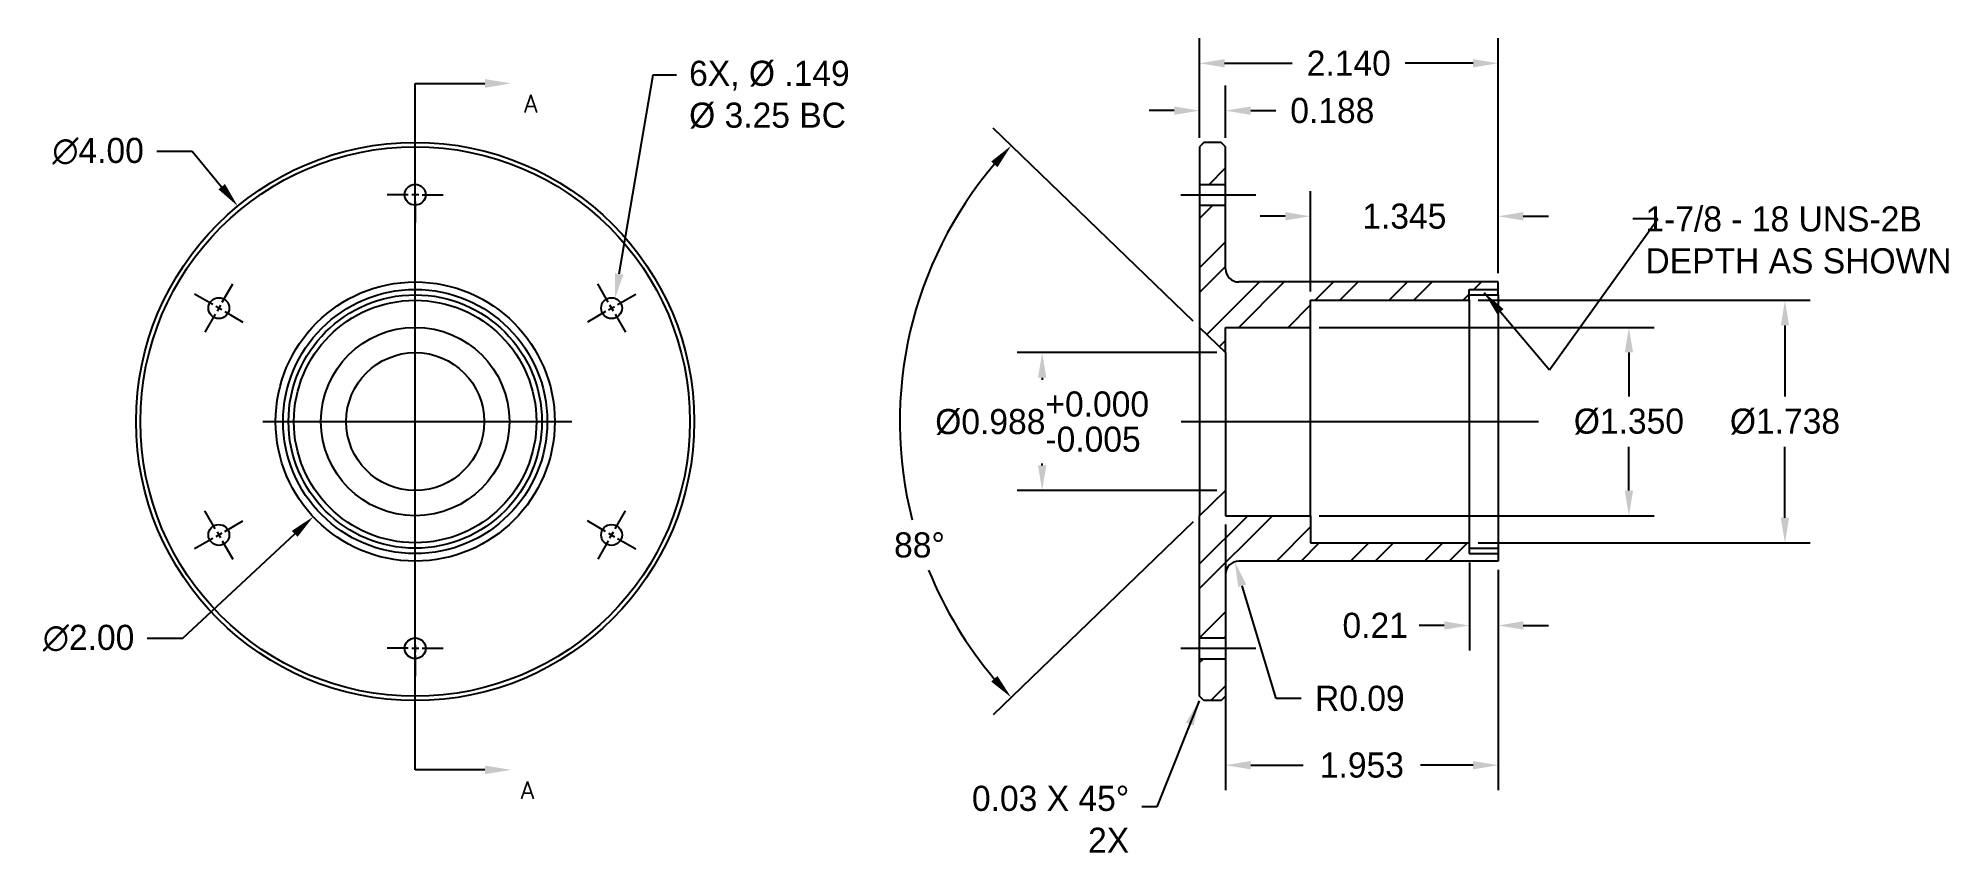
# Model space of a CAD drawing. Extents: x 0 to 13.7, y 2.5 to 8.4.
import ezdxf
from ezdxf.enums import TextEntityAlignment as Align
from ezdxf.lldxf.tags import DXFTag

# ---------------------------------------------------------------- set-up
doc = ezdxf.new("R2010")
doc.units = 0
doc.header["$MEASUREMENT"] = 0
for name, color, linetype in [('CENTER', 3, 'CENTER'), ('DIMS', 3, 'Continuous'), ('Section', 3, 'Continuous'), ('THREAD', 6, 'Continuous')]:
    doc.layers.add(name, color=color, linetype=linetype)
doc.styles.add('CIM_TB', font='romans.shx')
tags = doc.linetypes.add('CENTER', pattern=[2, 1.25, -0.25, 0.25, -0.25]).pattern_tags.tags
tags[10:11] = [DXFTag(74, 4), DXFTag(75, 0), DXFTag(340, '0'), DXFTag(46, 1.0), DXFTag(50, 0.0), DXFTag(44, 0.0), DXFTag(45, 0.0)]
tags[8:9] = [DXFTag(74, 4), DXFTag(75, 0), DXFTag(340, '0'), DXFTag(46, 1.0), DXFTag(50, 0.0), DXFTag(44, 0.0), DXFTag(45, 0.0)]
tags[6:7] = [DXFTag(74, 4), DXFTag(75, 0), DXFTag(340, '0'), DXFTag(46, 1.0), DXFTag(50, 0.0), DXFTag(44, 0.0), DXFTag(45, 0.0)]
tags[4:5] = [DXFTag(74, 4), DXFTag(75, 0), DXFTag(340, '0'), DXFTag(46, 1.0), DXFTag(50, 0.0), DXFTag(44, 0.0), DXFTag(45, 0.0)]
tags = doc.linetypes.add('HIDDEN', pattern=[0.375, 0.25, -0.125]).pattern_tags.tags
tags[6:7] = [DXFTag(74, 4), DXFTag(75, 0), DXFTag(340, '0'), DXFTag(46, 1.0), DXFTag(50, 0.0), DXFTag(44, 0.0), DXFTag(45, 0.0)]
tags[4:5] = [DXFTag(74, 4), DXFTag(75, 0), DXFTag(340, '0'), DXFTag(46, 1.0), DXFTag(50, 0.0), DXFTag(44, 0.0), DXFTag(45, 0.0)]
tags = doc.linetypes.add('PHANTOM', pattern=[2.5, 1.25, -0.25, 0.25, -0.25, 0.25, -0.25]).pattern_tags.tags
tags[14:15] = [DXFTag(74, 4), DXFTag(75, 0), DXFTag(340, '0'), DXFTag(46, 1.0), DXFTag(50, 0.0), DXFTag(44, 0.0), DXFTag(45, 0.0)]
tags[12:13] = [DXFTag(74, 4), DXFTag(75, 0), DXFTag(340, '0'), DXFTag(46, 1.0), DXFTag(50, 0.0), DXFTag(44, 0.0), DXFTag(45, 0.0)]
tags[10:11] = [DXFTag(74, 4), DXFTag(75, 0), DXFTag(340, '0'), DXFTag(46, 1.0), DXFTag(50, 0.0), DXFTag(44, 0.0), DXFTag(45, 0.0)]
tags[8:9] = [DXFTag(74, 4), DXFTag(75, 0), DXFTag(340, '0'), DXFTag(46, 1.0), DXFTag(50, 0.0), DXFTag(44, 0.0), DXFTag(45, 0.0)]
tags[6:7] = [DXFTag(74, 4), DXFTag(75, 0), DXFTag(340, '0'), DXFTag(46, 1.0), DXFTag(50, 0.0), DXFTag(44, 0.0), DXFTag(45, 0.0)]
tags[4:5] = [DXFTag(74, 4), DXFTag(75, 0), DXFTag(340, '0'), DXFTag(46, 1.0), DXFTag(50, 0.0), DXFTag(44, 0.0), DXFTag(45, 0.0)]
doc.dimstyles.get("Standard").update_dxf_attribs({"dimtxt": 0.18, "dimasz": 0.18, "dimexe": 0.18, "dimexo": 0.0625, "dimgap": 0.09, "dimtad": 0, "dimtih": 1, "dimtoh": 1, "dimdec": 3, "dimzin": 0, "dimdsep": 46, "dimtxsty": 'Standard', "dimcen": 0.09, "dimadec": 0, "dimazin": 0, "dimtfac": 1, "dimtdec": 3, "dimtofl": 0, "dimtmove": 0, "dimatfit": 3, "dimfxl": 1, "dimtolj": 1, "dimtzin": 0, "dimarcsym": 0})

# ---------------------------------------------------------------- blocks, each defined once
blk = doc.blocks.new('*D3')
at = {"layer": 'Defpoints', "color": 0}
for p in [(1.41, 7.153), (3.954, 4.066)]:
    blk.add_point(p, dxfattribs=at)
at = {"layer": 'DIMS', "color": 0, "lineweight": -2}
for p, q in [((0.83, 7.546), (1.085, 7.546)), ((1.085, 7.546), (1.295, 7.292)), ((2.682, 5.519), (2.682, 5.699)), ((2.592, 5.609), (2.772, 5.609))]:
    blk.add_line(p, q, dxfattribs=at)
at = {"layer": 'DIMS', "color": 0}
blk.add_solid([(1.319, 7.311), (1.272, 7.273), (1.41, 7.153)], dxfattribs=at)
at = {"layer": 'DIMS', "color": 0, "insert": (0.41, 7.546), "char_height": 0.18, "attachment_point": 5}
blk.add_mtext('\\A1;∅4.00', dxfattribs=at)
blk = doc.blocks.new('*D4')
at = {"layer": 'Defpoints', "color": 0}
for p in [(3.413, 6.291), (1.951, 4.927)]:
    blk.add_point(p, dxfattribs=at)
at = {"layer": 'DIMS', "color": 0, "lineweight": -2}
for p, q in [((2.682, 5.519), (2.682, 5.699)), ((2.592, 5.609), (2.772, 5.609)), ((1.017, 4.057), (1.819, 4.804)), ((0.762, 4.057), (1.017, 4.057))]:
    blk.add_line(p, q, dxfattribs=at)
at = {"layer": 'DIMS', "color": 0}
blk.add_solid([(1.798, 4.826), (1.839, 4.783), (1.951, 4.927)], dxfattribs=at)
at = {"layer": 'DIMS', "color": 0, "insert": (0.342, 4.057), "char_height": 0.18, "attachment_point": 5}
blk.add_mtext('\\A1;∅2.00', dxfattribs=at)
blk = doc.blocks.new('*D5')
at = {"layer": 'Defpoints', "color": 0}
for p in [(8.488, 4.934), (10.441, 4.609), (8.488, 3.147)]:
    blk.add_point(p, dxfattribs=at)
at = {"layer": 'DIMS', "color": 0, "lineweight": -2}
for p, q in [((8.488, 4.872), (8.488, 2.967)), ((10.441, 4.547), (10.441, 2.967)), ((8.668, 3.147), (9.045, 3.147)), ((10.261, 3.147), (9.885, 3.147))]:
    blk.add_line(p, q, dxfattribs=at)
at = {"layer": 'DIMS', "color": 0}
for points in [[(8.668, 3.177), (8.668, 3.117), (8.488, 3.147)], [(10.261, 3.177), (10.261, 3.117), (10.441, 3.147)]]:
    blk.add_solid(points, dxfattribs=at)
at = {"layer": 'DIMS', "color": 0, "insert": (9.465, 3.147), "char_height": 0.18, "attachment_point": 5}
blk.add_mtext('\\A1;1.953', dxfattribs=at)
blk = doc.blocks.new('*D6')
at = {"layer": 'Defpoints', "color": 0}
for p in [(9.096, 7.08), (10.441, 6.609), (9.096, 6.478)]:
    blk.add_point(p, dxfattribs=at)
at = {"layer": 'DIMS', "color": 0, "lineweight": -2}
for p, q in [((9.096, 6.541), (9.096, 7.26)), ((10.441, 6.672), (10.441, 7.26)), ((8.916, 7.08), (8.736, 7.08)), ((10.621, 7.08), (10.801, 7.08))]:
    blk.add_line(p, q, dxfattribs=at)
at = {"layer": 'DIMS', "color": 0}
for points in [[(8.916, 7.11), (8.916, 7.05), (9.096, 7.08)], [(10.621, 7.11), (10.621, 7.05), (10.441, 7.08)]]:
    blk.add_solid(points, dxfattribs=at)
at = {"layer": 'DIMS', "color": 0, "insert": (9.769, 7.08), "char_height": 0.18, "attachment_point": 5}
blk.add_mtext('\\A1;1.345', dxfattribs=at)
blk = doc.blocks.new('*D7')
at = {"layer": 'Defpoints', "color": 0}
for p in [(10.235, 4.663), (10.441, 4.609), (10.235, 4.148)]:
    blk.add_point(p, dxfattribs=at)
at = {"layer": 'DIMS', "color": 0, "lineweight": -2}
for p, q in [((10.235, 4.6), (10.235, 3.968)), ((10.441, 4.547), (10.441, 3.968)), ((10.055, 4.148), (9.875, 4.148)), ((10.621, 4.148), (10.801, 4.148))]:
    blk.add_line(p, q, dxfattribs=at)
at = {"layer": 'DIMS', "color": 0}
for points in [[(10.055, 4.178), (10.055, 4.118), (10.235, 4.148)], [(10.621, 4.178), (10.621, 4.118), (10.441, 4.148)]]:
    blk.add_solid(points, dxfattribs=at)
at = {"layer": 'DIMS', "color": 0, "insert": (9.56, 4.148), "char_height": 0.18, "attachment_point": 5}
blk.add_mtext('\\A1;0.21', dxfattribs=at)
blk = doc.blocks.new('*D8')
at = {"layer": 'Defpoints', "color": 0}
for p in [(8.488, 7.837), (8.301, 7.578), (8.488, 7.578)]:
    blk.add_point(p, dxfattribs=at)
at = {"layer": 'DIMS', "color": 0, "lineweight": -2}
for p, q in [((8.301, 7.641), (8.301, 8.017)), ((8.488, 7.641), (8.488, 8.017)), ((8.121, 7.837), (7.941, 7.837)), ((8.668, 7.837), (8.848, 7.837))]:
    blk.add_line(p, q, dxfattribs=at)
at = {"layer": 'DIMS', "color": 0}
for points in [[(8.121, 7.867), (8.121, 7.807), (8.301, 7.837)], [(8.668, 7.867), (8.668, 7.807), (8.488, 7.837)]]:
    blk.add_solid(points, dxfattribs=at)
at = {"layer": 'DIMS', "color": 0, "insert": (9.253, 7.837), "char_height": 0.18, "attachment_point": 5}
blk.add_mtext('\\A1;0.188', dxfattribs=at)
blk = doc.blocks.new('*D9')
at = {"layer": 'Defpoints', "color": 0}
for p in [(8.555, 4.605), (8.582, 4.516)]:
    blk.add_point(p, dxfattribs=at)
at = {"layer": 'DIMS', "color": 0, "lineweight": -2}
for p, q in [((8.85, 3.625), (8.607, 4.433)), ((9.03, 3.625), (8.85, 3.625))]:
    blk.add_line(p, q, dxfattribs=at)
at = {"layer": 'DIMS', "color": 0}
blk.add_solid([(8.636, 4.442), (8.578, 4.424), (8.555, 4.605)], dxfattribs=at)
at = {"layer": 'DIMS', "color": 0, "insert": (9.45, 3.625), "char_height": 0.18, "attachment_point": 5}
blk.add_mtext('\\A1;R0.09', dxfattribs=at)
blk = doc.blocks.new('*D10')
at = {"layer": 'Defpoints', "color": 0}
for p in [(9.096, 6.284), (9.096, 4.934), (11.378, 4.934)]:
    blk.add_point(p, dxfattribs=at)
at = {"layer": 'DIMS', "color": 0, "lineweight": -2}
for p, q in [((9.159, 6.284), (11.558, 6.284)), ((11.378, 6.104), (11.378, 5.789)), ((11.378, 5.114), (11.378, 5.429)), ((9.159, 4.934), (11.558, 4.934))]:
    blk.add_line(p, q, dxfattribs=at)
at = {"layer": 'DIMS', "color": 0}
for points in [[(11.348, 6.104), (11.408, 6.104), (11.378, 6.284)], [(11.348, 5.114), (11.408, 5.114), (11.378, 4.934)]]:
    blk.add_solid(points, dxfattribs=at)
at = {"layer": 'DIMS', "color": 0, "insert": (11.378, 5.609), "char_height": 0.18, "attachment_point": 5}
blk.add_mtext('\\A1;%%c1.350', dxfattribs=at)
blk = doc.blocks.new('*D11')
at = {"layer": 'Defpoints', "color": 0}
for p in [(10.235, 6.478), (10.235, 4.74), (12.496, 4.74)]:
    blk.add_point(p, dxfattribs=at)
at = {"layer": 'DIMS', "color": 0, "lineweight": -2}
for p, q in [((10.297, 6.478), (12.676, 6.478)), ((12.496, 6.298), (12.496, 5.789)), ((12.496, 4.92), (12.496, 5.429)), ((10.297, 4.74), (12.676, 4.74))]:
    blk.add_line(p, q, dxfattribs=at)
at = {"layer": 'DIMS', "color": 0}
for points in [[(12.466, 6.298), (12.526, 6.298), (12.496, 6.478)], [(12.466, 4.92), (12.526, 4.92), (12.496, 4.74)]]:
    blk.add_solid(points, dxfattribs=at)
at = {"layer": 'DIMS', "color": 0, "insert": (12.496, 5.609), "char_height": 0.18, "attachment_point": 5}
blk.add_mtext('\\A1;%%c1.738', dxfattribs=at)
blk = doc.blocks.new('*D12')
at = {"layer": 'Defpoints', "color": 0}
for p in [(8.488, 6.103), (7.174, 5.115), (8.488, 5.115)]:
    blk.add_point(p, dxfattribs=at)
at = {"layer": 'DIMS', "color": 0, "lineweight": -2}
for p, q in [((8.426, 6.103), (6.994, 6.103)), ((7.174, 5.923), (7.174, 5.909)), ((7.174, 5.295), (7.174, 5.309)), ((8.426, 5.115), (6.994, 5.115))]:
    blk.add_line(p, q, dxfattribs=at)
at = {"layer": 'DIMS', "color": 0}
for points in [[(7.144, 5.923), (7.204, 5.923), (7.174, 6.103)], [(7.144, 5.295), (7.204, 5.295), (7.174, 5.115)]]:
    blk.add_solid(points, dxfattribs=at)
at = {"layer": 'DIMS', "color": 0, "insert": (7.174, 5.609), "char_height": 0.18, "attachment_point": 5}
blk.add_mtext('\\A1;%%c0.988\\S+0.000^ -0.005;', dxfattribs=at)
blk = doc.blocks.new('*D13')
at = {"layer": 'Defpoints', "color": 0}
for p in [(6.247, 6.33), (8.301, 6.284), (8.488, 6.103), (8.488, 5.115), (8.301, 4.934)]:
    blk.add_point(p, dxfattribs=at)
at = {"layer": 'DIMS', "color": 0, "lineweight": -2}
for p, q in [((8.256, 6.328), (6.823, 7.711)), ((8.256, 4.891), (6.823, 3.508))]:
    blk.add_line(p, q, dxfattribs=at)
for start, end in [(139.6417, 194.3423), (201.9754, 220.3583)]:
    blk.add_arc((9, 5.609), 2.846, start, end, dxfattribs=at)
at = {"layer": 'DIMS', "color": 0}
for points in [[(6.809, 7.472), (6.854, 7.432), (6.952, 7.586)], [(6.854, 3.786), (6.809, 3.746), (6.952, 3.633)]]:
    blk.add_solid(points, dxfattribs=at)
at = {"layer": 'DIMS', "color": 0, "insert": (6.295, 4.724), "char_height": 0.18, "attachment_point": 5}
blk.add_mtext('\\A1;88°', dxfattribs=at)
blk = doc.blocks.new('*D14')
at = {"layer": 'Defpoints', "color": 0}
for p in [(10.441, 8.176), (8.301, 7.578), (10.441, 6.609)]:
    blk.add_point(p, dxfattribs=at)
at = {"layer": 'DIMS', "color": 0, "lineweight": -2}
for p, q in [((8.301, 7.641), (8.301, 8.356)), ((10.441, 6.672), (10.441, 8.356)), ((8.481, 8.176), (8.966, 8.176)), ((10.261, 8.176), (9.776, 8.176))]:
    blk.add_line(p, q, dxfattribs=at)
at = {"layer": 'DIMS', "color": 0}
for points in [[(8.481, 8.206), (8.481, 8.146), (8.301, 8.176)], [(10.261, 8.206), (10.261, 8.146), (10.441, 8.176)]]:
    blk.add_solid(points, dxfattribs=at)
at = {"layer": 'DIMS', "color": 0, "insert": (9.371, 8.176), "char_height": 0.18, "attachment_point": 5}
blk.add_mtext('\\A1;2.140', dxfattribs=at)

msp = doc.modelspace()

# ---------------------------------------------------------------- hatches: boundary and pattern name
at = {"layer": 'Section'}
h = msp.add_hatch(dxfattribs=at)
h.set_pattern_fill('ANSI32', color=256, style=0)
h.paths.add_polyline_path([(8.4885, 7.578), (8.4572, 7.6093), (8.3322, 7.6093), (8.301, 7.578), (8.301, 7.3088), (8.4885, 7.3088)])
h = msp.add_hatch(dxfattribs=at)
h.set_pattern_fill('ANSI32', color=256, style=0)
h.paths.add_polyline_path([(9.0964, 6.4781), (10.2345, 6.4781), (10.2345, 6.5557), (10.4415, 6.5557), (10.4415, 6.6093), (8.5822, 6.6093, -0.4142136), (8.4885, 6.703), (8.4885, 7.1598), (8.301, 7.1598), (8.301, 6.2842), (8.4885, 6.1033), (8.4885, 6.2842), (9.0964, 6.2842)])
h = msp.add_hatch(dxfattribs=at)
h.set_pattern_fill('ANSI32', color=256, style=0)
h.paths.add_polyline_path([(9.0964, 4.9344), (8.4885, 4.9344), (8.4885, 5.1153), (8.301, 4.9344), (8.301, 4.0588), (8.4885, 4.0588), (8.4885, 4.5155, -0.4142136), (8.5822, 4.6093), (10.4415, 4.6093), (10.4415, 4.6629), (10.2345, 4.6629), (10.2345, 4.7405), (9.0964, 4.7405)])
h = msp.add_hatch(dxfattribs=at)
h.set_pattern_fill('ANSI32', color=256, style=0)
h.paths.add_polyline_path([(8.4885, 3.9098), (8.301, 3.9098), (8.301, 3.6405), (8.3322, 3.6093), (8.4572, 3.6093), (8.4885, 3.6405)])

# ---------------------------------------------------------------- linework, layer by layer
for p, q in [((8.3322, 7.6093), (8.301, 7.578)), ((8.301, 7.578), (8.301, 6.2842)), ((8.4572, 7.6093), (8.3322, 7.6093)), ((8.4885, 7.578), (8.4572, 7.6093)), ((8.4885, 7.6093), (8.4885, 7.6093)), ((8.4885, 6.703), (8.4885, 7.578)), ((8.301, 7.3088), (8.4885, 7.3088)), ((8.301, 7.1598), (8.4885, 7.1598)), ((10.4415, 6.6093), (8.5822, 6.6093)), ((10.4415, 6.5169), (10.4415, 6.6093)), ((9.0964, 6.2842), (9.0964, 6.4781)), ((9.0964, 6.4781), (10.2345, 6.4781)), ((10.2345, 6.4781), (10.2345, 6.5557)), ((10.2345, 6.5169), (10.4415, 6.5169)), ((10.2345, 6.4781), (10.2345, 4.7405)), ((10.4415, 6.5169), (10.4415, 4.7017)), ((8.301, 6.2842), (8.4885, 6.1033)), ((8.301, 6.2842), (8.301, 4.9344)), ((8.4885, 6.1033), (8.4885, 6.2842)), ((8.4885, 6.2842), (9.0964, 6.2842)), ((9.0964, 4.9344), (9.0964, 6.2842)), ((8.4885, 6.1033), (8.4885, 5.1153)), ((8.301, 4.9344), (8.4885, 5.1153)), ((8.4885, 5.1153), (8.4885, 4.9344)), ((8.301, 3.6405), (8.301, 4.9344)), ((8.4885, 4.9344), (9.0964, 4.9344)), ((9.0964, 4.9344), (9.0964, 4.7405)), ((9.0964, 4.7405), (10.2345, 4.7405)), ((10.2345, 4.7405), (10.2345, 4.6629)), ((10.2345, 4.7017), (10.4415, 4.7017)), ((10.4415, 4.7017), (10.4415, 4.6093)), ((10.4415, 4.6093), (8.5822, 4.6093)), ((8.4885, 4.5155), (8.4885, 3.6405)), ((8.301, 4.0588), (8.4885, 4.0588)), ((8.301, 3.9098), (8.4885, 3.9098)), ((8.3322, 3.6093), (8.301, 3.6405)), ((8.4572, 3.6093), (8.3322, 3.6093)), ((8.4885, 3.6405), (8.4572, 3.6093)), ((8.4885, 3.6093), (8.4885, 3.6093))]:
    msp.add_line(p, q)
for centre, radius in [((2.6818, 5.6093), 2), ((2.6818, 5.6093), 1.9688), ((2.6818, 7.2343), 0.0747), ((2.6818, 5.6093), 1), ((1.2746, 6.4218), 0.0747), ((2.6818, 5.6093), 0.9076), ((2.6818, 5.6093), 0.8688), ((4.0891, 6.4218), 0.0747), ((2.6818, 5.6093), 0.6749), ((2.6818, 5.6093), 0.494), ((1.2746, 4.7968), 0.0747), ((4.0891, 4.7968), 0.0747), ((2.6818, 3.9843), 0.0747)]:
    msp.add_circle(centre, radius)
for centre, start, end in [((8.5822, 6.703), 180, 270), ((8.5822, 4.5155), 90, 180)]:
    msp.add_arc(centre, 0.0938, start, end)
at = {"layer": 'CENTER'}
for p, q in [((2.6818, 7.2841), (2.6818, 7.434)), ((2.6818, 7.2094), (2.6818, 7.2592)), ((2.632, 7.2343), (2.4821, 7.2343)), ((2.7068, 7.2343), (2.6569, 7.2343)), ((2.6818, 7.1845), (2.6818, 7.0345)), ((2.7317, 7.2343), (2.8816, 7.2343)), ((8.1683, 7.2343), (8.7052, 7.2343)), ((1.2995, 6.4649), (1.3744, 6.5948)), ((4.0642, 6.4649), (3.9893, 6.5948)), ((1.2314, 6.4467), (1.1016, 6.5217)), ((1.2961, 6.4093), (1.253, 6.4343)), ((1.287, 6.4434), (1.2621, 6.4002)), ((4.0676, 6.4093), (4.1107, 6.4343)), ((4.1016, 6.4002), (4.0767, 6.4434)), ((4.1323, 6.4467), (4.2621, 6.5217)), ((1.2496, 6.3786), (1.1747, 6.2488)), ((1.3177, 6.3969), (1.4475, 6.3219)), ((4.046, 6.3969), (3.9161, 6.3219)), ((4.1141, 6.3786), (4.189, 6.2488)), ((1.5907, 5.6093), (3.8051, 5.6093)), ((8.1692, 5.6093), (10.7307, 5.6093)), ((1.2496, 4.8399), (1.1747, 4.9698)), ((4.1141, 4.8399), (4.189, 4.9698)), ((1.2961, 4.8093), (1.253, 4.7843)), ((1.2621, 4.8184), (1.287, 4.7752)), ((1.3177, 4.8217), (1.4475, 4.8967)), ((4.046, 4.8217), (3.9161, 4.8967)), ((4.0676, 4.8093), (4.1107, 4.7843)), ((4.0767, 4.7752), (4.1016, 4.8184)), ((1.2314, 4.7719), (1.1016, 4.6969)), ((1.2995, 4.7536), (1.3744, 4.6238)), ((4.0642, 4.7536), (3.9893, 4.6238)), ((4.1323, 4.7719), (4.2621, 4.6969)), ((2.6818, 4.0341), (2.6818, 4.184)), ((2.632, 3.9843), (2.4821, 3.9843)), ((2.6569, 3.9843), (2.7068, 3.9843)), ((2.6818, 4.0092), (2.6818, 3.9594)), ((2.7317, 3.9843), (2.8816, 3.9843)), ((8.1683, 3.9843), (8.7052, 3.9843)), ((2.6818, 3.9345), (2.6818, 3.7845))]:
    msp.add_line(p, q, dxfattribs=at)
at = {"layer": 'DIMS'}
msp.add_lwpolyline([(4.1432, 6.6665), (4.3877, 8.0926), (4.5551, 8.0928)], dxfattribs=at)
msp.add_solid([(4.1727, 6.6614), (4.1128, 6.4891), (4.1136, 6.6715)], dxfattribs=at)
at = {"layer": 'Section', "linetype": 'PHANTOM', "lineweight": 25}
for p, q in [((2.6818, 3.1134), (2.6818, 8.0319)), ((2.6818, 8.0319), (3.1818, 8.0319)), ((3.1818, 3.1134), (2.6818, 3.1134))]:
    msp.add_line(p, q, dxfattribs=at)
for points in [[(3.3693, 8.0319), (3.1818, 8.0629), (3.1818, 8.001)], [(3.3693, 3.1134), (3.1818, 3.1444), (3.1818, 3.0825)]]:
    msp.add_solid(points, dxfattribs=at)
at = {"layer": 'THREAD', "linetype": 'HIDDEN'}
for p, q in [((10.2345, 6.5557), (10.4415, 6.5557)), ((10.2345, 4.6629), (10.4415, 4.6629))]:
    msp.add_line(p, q, dxfattribs=at)
msp.add_circle((2.6818, 5.6093), 0.9464, dxfattribs=at)

# ---------------------------------------------------------------- texts
at = {"layer": 'DIMS', "char_height": 0.18}
for s, insert, attachment_point in [('6X, %%C .149\\P%%C 3.25 BC', (4.6445, 8.1946), 1), ('1-7/8 - 18 UNS-2B\\PDEPTH AS SHOWN', (11.4964, 7.151), 1), ('0.03 X 45%%D\\P2X', (7.7978, 2.7594), 6)]:
    msp.add_mtext(s, dxfattribs=dict(at, insert=insert, attachment_point=attachment_point))
at = {"layer": 'Section', "linetype": 'PHANTOM', "lineweight": 25, "style": 'CIM_TB'}
for p in [(3.5113, 7.8866), (3.487, 2.9681)]:
    msp.add_text('A', height=0.125, dxfattribs=at).set_placement(p, align=Align.MIDDLE)

# ---------------------------------------------------------------- dimensions: what is measured, and where the dimension line sits
at = {"layer": 'DIMS'}
for base, p1, p2, picture, middle in [((10.4414629, 8.1758611), (8.3009635, 7.5780428), (10.4414629, 6.6092928), '*D14', (9.3712132, 8.1758611)), ((8.4884634969, 7.8373515192), (8.3009634969, 7.5780427738), (8.4884634969, 7.5780427738), '*D8', (9.2534634969, 7.8373515192)), ((9.0964, 7.0804), (10.4415, 6.6093), (9.0964, 6.4781), '*D6', (9.7689, 7.0804)), ((8.4885, 3.1473), (10.4415, 4.6093), (8.4885, 4.9344), '*D5', (9.465, 3.1473))]:
    dim = msp.add_linear_dim(base=base, p1=p1, p2=p2, dimstyle='Standard', dxfattribs=at)
    dim.commit()
    dim.dimension.update_dxf_attribs({"geometry": picture, "text_midpoint": middle})
dim = msp.add_angular_dim_2l(base=(6.247, 6.3296), line1=((8.301, 4.9344), (8.4885, 5.1153)), line2=((8.301, 6.2842), (8.4885, 6.1033)), dimstyle='Standard', override={"dimgap": 0.09, "dimtol": 0, "dimlim": 0, "dimtm": 0.005}, dxfattribs=at)
dim.commit()
dim.dimension.update_dxf_attribs({"geometry": '*D13', "text_midpoint": (6.2954, 4.7243)})
for p1, p2, picture, middle in [((3.9538, 4.0659), (1.4099, 7.1527), '*D3', (0.4105, 7.5464)), ((3.4131, 6.2914), (1.9506, 4.9272), '*D4', (0.3421, 4.0566))]:
    dim = msp.add_diameter_dim_2p(p1=p1, p2=p2, dimstyle='Standard', override={"dimdec": 2}, dxfattribs=at)
    dim.commit()
    dim.dimension.update_dxf_attribs({"geometry": picture, "text_midpoint": middle})
for base, p1, p2, picture, middle in [((12.4961, 4.7405), (10.2345, 6.4781), (10.2345, 4.7405), '*D11', (12.4961, 5.6093)), ((11.3779, 4.9344), (9.0964, 6.2842), (9.0964, 4.9344), '*D10', (11.3779, 5.6093))]:
    dim = msp.add_linear_dim(base=base, p1=p1, p2=p2, angle=90, text='%%c<>', dimstyle='Standard', dxfattribs=at)
    dim.commit()
    dim.dimension.update_dxf_attribs({"geometry": picture, "text_midpoint": middle})
dim = msp.add_linear_dim(base=(7.1742, 5.1153), p1=(8.4885, 6.1033), p2=(8.4885, 5.1153), angle=90, text='%%c<>', dimstyle='Standard', override={"dimgap": 0.09, "dimtol": 1, "dimlim": 0, "dimtm": 0.005}, dxfattribs=at)
dim.commit()
dim.dimension.update_dxf_attribs({"geometry": '*D12', "text_midpoint": (7.1742, 5.6093)})
dim = msp.add_linear_dim(base=(10.2345, 4.1476), p1=(10.4415, 4.6093), p2=(10.2345, 4.6629), dimstyle='Standard', override={"dimdec": 2}, dxfattribs=at)
dim.commit()
dim.dimension.update_dxf_attribs({"geometry": '*D7', "text_midpoint": (9.5595, 4.1476)})
dim = msp.add_radius_dim(center=(8.5822, 4.5155), mpoint=(8.5552, 4.6053), dimstyle='Standard', override={"dimdec": 2, "dimtmove": 1}, dxfattribs=at)
dim.commit()
dim.dimension.update_dxf_attribs({"geometry": '*D9', "text_midpoint": (8.8501, 3.6247)})

# ---------------------------------------------------------------- leaders
for points in [[(10.3409, 6.5334), (10.8097, 5.9801), (11.5864, 7.061), (11.4064, 7.061)], [(8.2987, 3.6084), (7.9957, 2.8494), (7.8878, 2.8494)]]:
    msp.add_leader(points, dimstyle='Standard', override={"dimgap": 0.09, "dimtad": 0}, dxfattribs=at)

doc.saveas('drawing.dxf')
